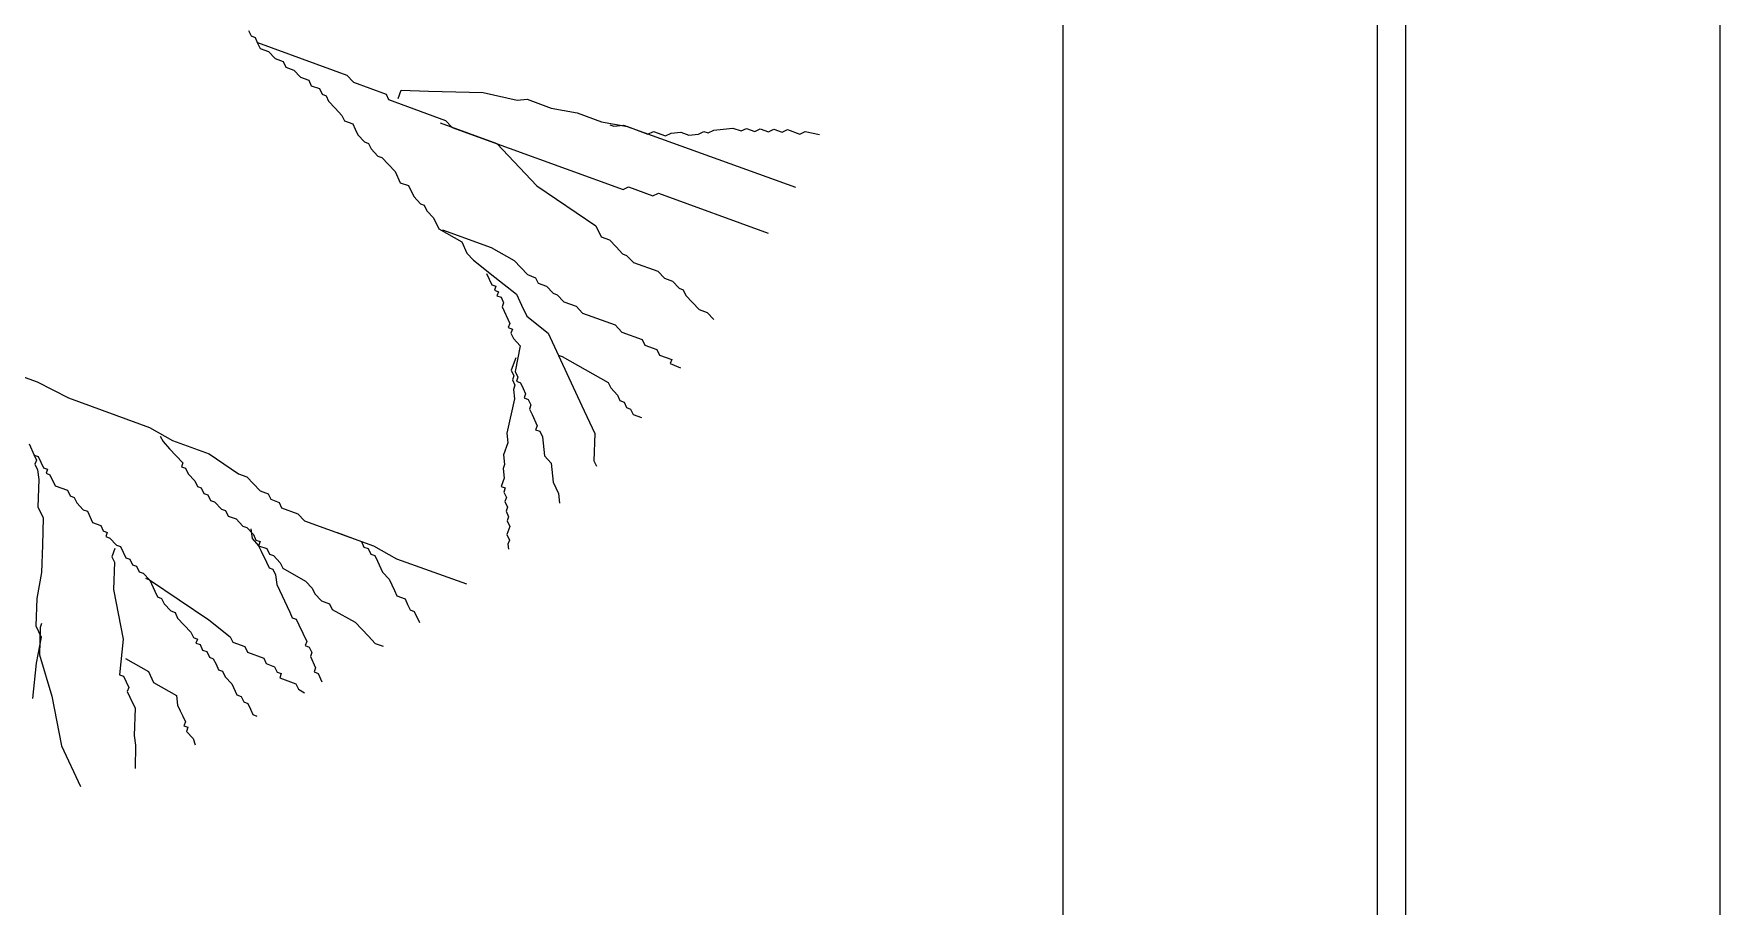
# Model space of a CAD drawing. Header units: inches. Extents: x -50945 to 250244, y -404780 to 18493.
# Drawn here: x 237465 to 238055, y -276744 to -276439 of the extents above; entities that cross this region are included whole.
import ezdxf

# ---------------------------------------------------------------- set-up
doc = ezdxf.new("R2010")
doc.units = ezdxf.units.IN
doc.header["$MEASUREMENT"] = 0
doc.linetypes.add('DOTE', pattern=[2.42, 2, -0.2, 0.02, -0.2])
doc.linetypes.add('iGo户型优化31', pattern=[0.35, 0.25, -0.1])
for name, color, linetype in [('D-ARCHI', 250, 'Continuous'), ('IBS-003-建筑窗框', 3, 'Continuous'), ('IBS-63-原建筑窗', 63, 'Continuous'), ('iGo户型优化', 7, 'Continuous')]:
    doc.layers.add(name, color=color, linetype=linetype)

# ---------------------------------------------------------------- blocks, each defined once
blk = doc.blocks.new('抖音iGo户型优化-0853')
at = {"layer": 'iGo户型优化', "color": 251, "ltscale": 100}
for p, q in [((-692.2, -204477.6), (-690.5, -204481.2)), ((-690.5, -204481.2), (-687.9, -204482.2)), ((-687.9, -204482.2), (-686.2, -204485.9)), ((-686.3, -204485.5), (-627.5, -204506.9)), ((-686.2, -204485.9), (-684.5, -204489.5)), ((-684.5, -204489.5), (-679.1, -204491.5)), ((-679.1, -204491.5), (-674.7, -204496.1)), ((-674.7, -204496.1), (-669.4, -204498)), ((-669.4, -204498), (-667.7, -204501.7)), ((-667.7, -204501.7), (-662.3, -204503.6)), ((-662.3, -204503.6), (-657.9, -204508.3)), ((-657.9, -204508.3), (-652.6, -204510.2)), ((-652.6, -204510.2), (-650.9, -204513.9)), ((-627.5, -204506.9), (-623.1, -204511.6)), ((-623.1, -204511.6), (-601.7, -204519.4)), ((-650.9, -204513.9), (-645.5, -204515.8)), ((-645.5, -204515.8), (-643.8, -204519.5)), ((-643.8, -204519.5), (-641.2, -204520.5)), ((-641.2, -204520.5), (-639.5, -204524.1)), ((-639.5, -204524.1), (-635.1, -204528.7)), ((-601.7, -204519.4), (-600, -204523)), ((-600, -204523), (-562.5, -204536.7)), ((-593.6, -204522.3), (-591.7, -204516.9)), ((-591.7, -204516.9), (-573.7, -204517.4)), ((-573.7, -204517.4), (-555.7, -204517.9)), ((-555.7, -204517.9), (-537.7, -204518.4)), ((-537.7, -204518.4), (-515.3, -204523.5)), ((-515.3, -204523.5), (-508.9, -204522.8)), ((-508.9, -204522.8), (-492.9, -204528.6)), ((-635.1, -204528.7), (-630.7, -204533.4)), ((-630.7, -204533.4), (-629, -204537)), ((-492.9, -204528.6), (-475.8, -204531.8)), ((-475.8, -204531.8), (-459.8, -204537.6)), ((-629, -204537), (-623.6, -204539)), ((-623.6, -204539), (-621.9, -204542.6)), ((-621.9, -204542.6), (-620.2, -204546.3)), ((-620.2, -204546.3), (-615.9, -204550.9)), ((-566.1, -204538.4), (-528.7, -204552)), ((-562.5, -204536.7), (-558.1, -204541.3)), ((-558.1, -204541.3), (-445.7, -204582.2)), ((-459.8, -204537.6), (-442.7, -204540.8)), ((-454.4, -204539.6), (-451.8, -204540.6)), ((-451.8, -204540.6), (-445.4, -204539.8)), ((-445.4, -204539.8), (-332.1, -204580.6)), ((-442.7, -204540.8), (-429.4, -204545.7)), ((-429.4, -204545.7), (-425.7, -204544)), ((-425.7, -204544), (-417.7, -204546.9)), ((-417.7, -204546.9), (-414, -204545.2)), ((-414, -204545.2), (-407.7, -204544.5)), ((-407.7, -204544.5), (-402.4, -204546.4)), ((-402.4, -204546.4), (-396, -204545.7)), ((-396, -204545.7), (-392.4, -204544)), ((-392.4, -204544), (-389.7, -204544.9)), ((-389.7, -204544.9), (-386, -204543.2)), ((-386, -204543.2), (-379.7, -204542.5)), ((-379.7, -204542.5), (-373.4, -204541.8)), ((-373.4, -204541.8), (-368, -204543.7)), ((-368, -204543.7), (-364.4, -204542)), ((-364.4, -204542), (-359, -204544)), ((-359, -204544), (-355.4, -204542.3)), ((-355.4, -204542.3), (-350, -204544.2)), ((-350, -204544.2), (-346.4, -204542.5)), ((-346.4, -204542.5), (-341, -204544.5)), ((-341, -204544.5), (-337.4, -204542.8)), ((-337.4, -204542.8), (-329.3, -204545.7)), ((-329.3, -204545.7), (-325.7, -204544)), ((-325.7, -204544), (-316.4, -204546)), ((-615.9, -204550.9), (-613.2, -204551.9)), ((-613.2, -204551.9), (-611.5, -204555.5)), ((-611.5, -204555.5), (-607.1, -204560.2)), ((-528.7, -204552), (-502.4, -204579.8)), ((-607.1, -204560.2), (-604.4, -204561.1)), ((-604.4, -204561.1), (-600.1, -204565.8)), ((-600.1, -204565.8), (-595.7, -204570.4)), ((-595.7, -204570.4), (-592.3, -204577.7)), ((-592.3, -204577.7), (-586.9, -204579.6)), ((-586.9, -204579.6), (-583.5, -204586.9)), ((-583.5, -204586.9), (-579.1, -204591.6)), ((-502.4, -204579.8), (-463.5, -204606.1)), ((-445.7, -204582.2), (-442, -204580.5)), ((-442, -204580.5), (-426, -204586.3)), ((-426, -204586.3), (-422.3, -204584.6)), ((-422.3, -204584.6), (-350.1, -204610.9)), ((-579.1, -204591.6), (-576.5, -204592.5)), ((-576.5, -204592.5), (-574.8, -204596.2)), ((-574.8, -204596.2), (-570.4, -204600.8)), ((-570.4, -204600.8), (-567, -204608.1)), ((-567, -204608.1), (-551.9, -204616.7)), ((-564.5, -204608.7), (-532.4, -204620.4)), ((-463.5, -204606.1), (-460.1, -204613.4)), ((-551.9, -204616.7), (-548.5, -204624)), ((-548.5, -204624), (-544.1, -204628.6)), ((-532.4, -204620.4), (-517.3, -204629)), ((-460.1, -204613.4), (-454.7, -204615.3)), ((-454.7, -204615.3), (-450.3, -204619.9)), ((-450.3, -204619.9), (-446, -204624.6)), ((-544.1, -204628.6), (-530, -204639.8)), ((-517.3, -204629), (-512.9, -204633.6)), ((-512.9, -204633.6), (-508.5, -204638.2)), ((-446, -204624.6), (-443.3, -204625.5)), ((-443.3, -204625.5), (-438.9, -204630.2)), ((-438.9, -204630.2), (-422.8, -204636)), ((-535.5, -204637.5), (-533.8, -204641.1)), ((-533.8, -204641.1), (-532.1, -204644.8)), ((-532.1, -204644.8), (-529.5, -204645.8)), ((-529.5, -204645.8), (-530.4, -204648.4)), ((-530, -204639.8), (-515.9, -204651)), ((-508.5, -204638.2), (-503.2, -204640.2)), ((-503.2, -204640.2), (-501.5, -204643.8)), ((-501.5, -204643.8), (-496.1, -204645.8)), ((-496.1, -204645.8), (-491.7, -204650.4)), ((-422.8, -204636), (-418.5, -204640.6)), ((-418.5, -204640.6), (-413.1, -204642.6)), ((-413.1, -204642.6), (-408.7, -204647.2)), ((-530.4, -204648.4), (-527.7, -204649.4)), ((-527.7, -204649.4), (-528.7, -204652.1)), ((-528.7, -204652.1), (-526, -204653.1)), ((-526, -204653.1), (-524.3, -204656.7)), ((-524.3, -204656.7), (-525.3, -204659.4)), ((-515.9, -204651), (-512.5, -204658.3)), ((-491.7, -204650.4), (-489.1, -204651.4)), ((-489.1, -204651.4), (-484.7, -204656)), ((-484.7, -204656), (-476.6, -204658.9)), ((-408.7, -204647.2), (-406.1, -204648.2)), ((-406.1, -204648.2), (-404.4, -204651.9)), ((-404.4, -204651.9), (-400, -204656.5)), ((-400, -204656.5), (-395.6, -204661.1)), ((-525.3, -204659.4), (-520.2, -204670.4)), ((-512.5, -204658.3), (-509.1, -204665.6)), ((-509.1, -204665.6), (-495, -204676.8)), ((-476.6, -204658.9), (-472.3, -204663.5)), ((-472.3, -204663.5), (-450.9, -204671.3)), ((-395.6, -204661.1), (-390.2, -204663.1)), ((-390.2, -204663.1), (-385.9, -204667.7)), ((-520.2, -204670.4), (-521.2, -204673)), ((-521.2, -204673), (-518.5, -204674)), ((-518.5, -204674), (-519.5, -204676.7)), ((-519.5, -204676.7), (-517.8, -204680.3)), ((-495, -204676.8), (-481.4, -204706)), ((-450.9, -204671.3), (-446.5, -204676)), ((-446.5, -204676), (-433.1, -204680.8)), ((-517.8, -204680.3), (-513.4, -204685)), ((-513.4, -204685), (-516.6, -204702)), ((-433.1, -204680.8), (-431.4, -204684.5)), ((-431.4, -204684.5), (-423.4, -204687.4)), ((-423.4, -204687.4), (-421.7, -204691.1)), ((-874.1, -204693.2), (-831.3, -204708.8)), ((-516.3, -204693), (-519.3, -204701)), ((-519.3, -204701), (-517.6, -204704.7)), ((-488.3, -204691.1), (-485.7, -204692)), ((-485.7, -204692), (-455.5, -204709.1)), ((-421.7, -204691.1), (-413.6, -204694)), ((-413.6, -204694), (-414.6, -204696.7)), ((-414.6, -204696.7), (-407.9, -204699.4)), ((-831.3, -204708.8), (-810.8, -204719.3)), ((-517.6, -204704.7), (-518.5, -204707.4)), ((-518.5, -204707.4), (-516.8, -204711)), ((-516.8, -204711), (-517.8, -204713.7)), ((-516.6, -204702), (-514.9, -204705.7)), ((-514.9, -204705.7), (-515.9, -204708.3)), ((-515.9, -204708.3), (-513.2, -204709.3)), ((-513.2, -204709.3), (-511.5, -204713)), ((-481.4, -204706), (-471.2, -204727.9)), ((-455.5, -204709.1), (-453.8, -204712.7)), ((-453.8, -204712.7), (-449.4, -204717.4)), ((-810.8, -204719.3), (-757.3, -204738.8)), ((-517.1, -204720), (-522.2, -204742.4)), ((-517.8, -204713.7), (-517.1, -204720)), ((-511.5, -204713), (-509.8, -204716.6)), ((-509.8, -204716.6), (-510.8, -204719.3)), ((-510.8, -204719.3), (-508.1, -204720.3)), ((-508.1, -204720.3), (-506.4, -204723.9)), ((-506.4, -204723.9), (-507.3, -204726.6)), ((-449.4, -204717.4), (-447.7, -204721)), ((-447.7, -204721), (-445, -204722)), ((-445, -204722), (-443.3, -204725.6)), ((-507.3, -204726.6), (-505.6, -204730.3)), ((-505.6, -204730.3), (-502.2, -204737.6)), ((-471.2, -204727.9), (-467.7, -204735.3)), ((-443.3, -204725.6), (-440.7, -204726.6)), ((-440.7, -204726.6), (-439, -204730.3)), ((-439, -204730.3), (-433.6, -204732.2)), ((-757.3, -204738.8), (-742.2, -204747.3)), ((-750.3, -204744.4), (-748.5, -204748)), ((-522.2, -204742.4), (-521.5, -204748.8)), ((-502.2, -204737.6), (-503.2, -204740.2)), ((-503.2, -204740.2), (-500.5, -204741.2)), ((-500.5, -204741.2), (-498.8, -204744.9)), ((-498.8, -204744.9), (-497.4, -204757.5)), ((-467.7, -204735.3), (-464.3, -204742.6)), ((-464.3, -204742.6), (-464.8, -204760.6)), ((-836.7, -204749.6), (-833.3, -204756.9)), ((-833.5, -204756.5), (-831.8, -204760.2)), ((-833.3, -204756.9), (-830.6, -204757.9)), ((-748.5, -204748), (-744.2, -204752.7)), ((-744.2, -204752.7), (-739.8, -204757.3)), ((-742.2, -204747.3), (-718.1, -204756.1)), ((-739.8, -204757.3), (-735.4, -204761.9)), ((-718.1, -204756.1), (-698.7, -204769.2)), ((-521.5, -204748.8), (-524.4, -204756.8)), ((-524.4, -204756.8), (-523.7, -204763.1)), ((-831.8, -204760.2), (-832.8, -204762.9)), ((-832.8, -204762.9), (-831.1, -204766.5)), ((-831.1, -204766.5), (-830.3, -204772.9)), ((-830.6, -204757.9), (-827.2, -204765.2)), ((-827.2, -204765.2), (-824.6, -204766.2)), ((-824.6, -204766.2), (-825.5, -204768.8)), ((-735.4, -204761.9), (-736.4, -204764.6)), ((-736.4, -204764.6), (-733.7, -204765.6)), ((-733.7, -204765.6), (-732, -204769.2)), ((-523.7, -204763.1), (-524.6, -204765.8)), ((-524.6, -204765.8), (-523.9, -204772.1)), ((-497.4, -204757.5), (-493, -204762.2)), ((-493, -204762.2), (-491.6, -204774.8)), ((-464.8, -204760.6), (-463.1, -204764.2)), ((-830.3, -204772.9), (-830.8, -204790.9)), ((-825.5, -204768.8), (-822.9, -204769.8)), ((-822.9, -204769.8), (-819.5, -204777.1)), ((-819.5, -204777.1), (-811.4, -204780)), ((-732, -204769.2), (-727.6, -204773.8)), ((-727.6, -204773.8), (-725.9, -204777.5)), ((-725.9, -204777.5), (-723.3, -204778.5)), ((-723.3, -204778.5), (-721.6, -204782.1)), ((-698.7, -204769.2), (-693.3, -204771.2)), ((-693.3, -204771.2), (-688.9, -204775.8)), ((-688.9, -204775.8), (-684.6, -204780.4)), ((-523.9, -204772.1), (-525.9, -204777.5)), ((-525.9, -204777.5), (-523.2, -204778.5)), ((-523.2, -204778.5), (-524.2, -204781.2)), ((-491.6, -204774.8), (-489.9, -204778.5)), ((-489.9, -204778.5), (-488.2, -204782.1)), ((-811.4, -204780), (-809.7, -204783.7)), ((-809.7, -204783.7), (-807, -204784.7)), ((-807, -204784.7), (-805.3, -204788.3)), ((-805.3, -204788.3), (-801, -204793)), ((-721.6, -204782.1), (-718.9, -204783.1)), ((-718.9, -204783.1), (-717.2, -204786.8)), ((-717.2, -204786.8), (-714.5, -204787.7)), ((-714.5, -204787.7), (-710.1, -204792.4)), ((-684.6, -204780.4), (-679.2, -204782.4)), ((-679.2, -204782.4), (-677.5, -204786)), ((-677.5, -204786), (-672.1, -204788)), ((-672.1, -204788), (-670.4, -204791.6)), ((-524.2, -204781.2), (-522.5, -204784.8)), ((-522.5, -204784.8), (-523.4, -204787.5)), ((-523.4, -204787.5), (-521.7, -204791.1)), ((-488.2, -204782.1), (-487.4, -204788.5)), ((-830.8, -204790.9), (-827.4, -204798.2)), ((-827.4, -204798.2), (-827.9, -204816.2)), ((-801, -204793), (-798.3, -204793.9)), ((-798.3, -204793.9), (-794.9, -204801.2)), ((-794.9, -204801.2), (-789.5, -204803.2)), ((-710.1, -204792.4), (-707.4, -204793.3)), ((-707.4, -204793.3), (-705.7, -204797)), ((-705.7, -204797), (-700.4, -204798.9)), ((-700.4, -204798.9), (-696, -204803.6)), ((-670.4, -204791.6), (-659.7, -204795.5)), ((-659.7, -204795.5), (-655.4, -204800.1)), ((-655.4, -204800.1), (-609.9, -204816.7)), ((-521.7, -204791.1), (-522.7, -204793.8)), ((-522.7, -204793.8), (-521, -204797.5)), ((-521, -204797.5), (-522, -204800.2)), ((-522, -204800.2), (-520.3, -204803.8)), ((-789.5, -204803.2), (-787.8, -204806.8)), ((-787.8, -204806.8), (-785.2, -204807.8)), ((-785.2, -204807.8), (-786.1, -204810.5)), ((-786.1, -204810.5), (-783.5, -204811.5)), ((-783.5, -204811.5), (-779.1, -204816.1)), ((-696, -204803.6), (-693.3, -204804.5)), ((-693.3, -204804.5), (-689, -204809.2)), ((-690.7, -204805.5), (-689.9, -204811.8)), ((-689.9, -204811.8), (-685.6, -204816.5)), ((-689, -204809.2), (-687.3, -204812.8)), ((-687.3, -204812.8), (-684.6, -204813.8)), ((-633.9, -204807.9), (-617.9, -204813.8)), ((-520.3, -204803.8), (-522.2, -204809.2)), ((-522.2, -204809.2), (-520.5, -204812.8)), ((-520.5, -204812.8), (-521.5, -204815.5)), ((-827.9, -204816.2), (-828.4, -204834.2)), ((-780.2, -204818.4), (-782.2, -204823.8)), ((-782.2, -204823.8), (-780.5, -204827.4)), ((-779.1, -204816.1), (-776.4, -204817.1)), ((-776.4, -204817.1), (-774.7, -204820.7)), ((-774.7, -204820.7), (-773, -204824.4)), ((-684.6, -204813.8), (-685.6, -204816.5)), ((-685.6, -204816.5), (-680.2, -204818.4)), ((-685.6, -204816.5), (-683.8, -204820.1)), ((-683.8, -204820.1), (-680.4, -204827.4)), ((-680.2, -204818.4), (-678.5, -204822.1)), ((-678.5, -204822.1), (-675.8, -204823)), ((-675.8, -204823), (-671.4, -204827.7)), ((-617.9, -204813.8), (-616.2, -204817.4)), ((-616.2, -204817.4), (-613.5, -204818.4)), ((-613.5, -204818.4), (-611.8, -204822.1)), ((-611.8, -204822.1), (-609.1, -204823)), ((-609.9, -204816.7), (-594.8, -204825.2)), ((-609.1, -204823), (-607.4, -204826.7)), ((-521.5, -204815.5), (-521.1, -204818.7)), ((-828.4, -204834.2), (-831.6, -204851.3)), ((-780.5, -204827.4), (-781, -204845.4)), ((-773, -204824.4), (-770.3, -204825.3)), ((-770.3, -204825.3), (-768.6, -204829)), ((-768.6, -204829), (-765.9, -204830)), ((-765.9, -204830), (-764.2, -204833.6)), ((-764.2, -204833.6), (-761.6, -204834.6)), ((-761.6, -204834.6), (-757.2, -204839.2)), ((-680.4, -204827.4), (-678.7, -204831.1)), ((-678.7, -204831.1), (-676.1, -204832)), ((-676.1, -204832), (-674.4, -204835.7)), ((-671.4, -204827.7), (-669.7, -204831.3)), ((-669.7, -204831.3), (-654.7, -204839.8)), ((-607.4, -204826.7), (-604, -204834)), ((-604, -204834), (-599.6, -204838.6)), ((-594.8, -204825.2), (-548.7, -204841.7)), ((-781, -204845.4), (-774.7, -204878.1)), ((-760, -204837.9), (-757.4, -204838.9)), ((-757.4, -204838.9), (-718.4, -204865.2)), ((-757.2, -204839.2), (-753.8, -204846.5)), ((-674.4, -204835.7), (-673.6, -204842)), ((-673.6, -204842), (-671.9, -204845.7)), ((-671.9, -204845.7), (-666.8, -204856.6)), ((-654.7, -204839.8), (-650.3, -204844.5)), ((-650.3, -204844.5), (-648.6, -204848.1)), ((-599.6, -204838.6), (-596.2, -204845.9)), ((-596.2, -204845.9), (-594.5, -204849.6)), ((-831.6, -204851.3), (-832.1, -204869.3)), ((-753.8, -204846.5), (-752.1, -204850.2)), ((-752.1, -204850.2), (-749.4, -204851.2)), ((-749.4, -204851.2), (-747.7, -204854.8)), ((-747.7, -204854.8), (-743.3, -204859.4)), ((-666.8, -204856.6), (-665.1, -204860.3)), ((-648.6, -204848.1), (-644.2, -204852.7)), ((-644.2, -204852.7), (-638.8, -204854.7)), ((-638.8, -204854.7), (-637.1, -204858.4)), ((-594.5, -204849.6), (-589.2, -204851.5)), ((-589.2, -204851.5), (-587.5, -204855.2)), ((-587.5, -204855.2), (-585.8, -204858.8)), ((-828.4, -204867.6), (-829.4, -204870.3)), ((-743.3, -204859.4), (-740.6, -204860.4)), ((-740.6, -204860.4), (-738.9, -204864.1)), ((-738.9, -204864.1), (-734.6, -204868.7)), ((-718.4, -204865.2), (-704.3, -204876.4)), ((-665.1, -204860.3), (-663.4, -204864)), ((-663.4, -204864), (-660.8, -204864.9)), ((-660.8, -204864.9), (-659.1, -204868.6)), ((-637.1, -204858.4), (-622.1, -204866.9)), ((-622.1, -204866.9), (-617.7, -204871.5)), ((-585.8, -204858.8), (-583.1, -204859.8)), ((-583.1, -204859.8), (-579.7, -204867.1)), ((-832.1, -204869.3), (-828.7, -204876.6)), ((-828.7, -204876.6), (-831.9, -204893.7)), ((-829.4, -204870.3), (-829.9, -204888.3)), ((-774.7, -204878.1), (-777.1, -204901.4)), ((-734.6, -204868.7), (-730.2, -204873.3)), ((-730.2, -204873.3), (-728.5, -204877)), ((-728.5, -204877), (-725.8, -204877.9)), ((-725.8, -204877.9), (-726.8, -204880.6)), ((-704.3, -204876.4), (-702.6, -204880)), ((-659.1, -204868.6), (-653.9, -204879.5)), ((-617.7, -204871.5), (-613.3, -204876.1)), ((-613.3, -204876.1), (-608.9, -204880.8)), ((-829.9, -204888.3), (-821.7, -204915.6)), ((-726.8, -204880.6), (-724.1, -204881.6)), ((-724.1, -204881.6), (-722.4, -204885.3)), ((-722.4, -204885.3), (-719.7, -204886.2)), ((-719.7, -204886.2), (-718, -204889.9)), ((-718, -204889.9), (-715.4, -204890.9)), ((-702.6, -204880), (-694.6, -204882.9)), ((-694.6, -204882.9), (-692.9, -204886.6)), ((-692.9, -204886.6), (-682.2, -204890.5)), ((-682.2, -204890.5), (-680.5, -204894.1)), ((-653.9, -204879.5), (-654.9, -204882.2)), ((-654.9, -204882.2), (-652.2, -204883.2)), ((-652.2, -204883.2), (-650.5, -204886.8)), ((-650.5, -204886.8), (-651.5, -204889.5)), ((-651.5, -204889.5), (-648.1, -204896.8)), ((-608.9, -204880.8), (-603.6, -204882.7)), ((-831.9, -204893.7), (-834.3, -204917)), ((-777.1, -204901.4), (-774.4, -204902.4)), ((-773.2, -204890.7), (-758.1, -204899.3)), ((-758.1, -204899.3), (-754.7, -204906.6)), ((-715.4, -204890.9), (-713.6, -204894.5)), ((-713.6, -204894.5), (-711.9, -204898.2)), ((-711.9, -204898.2), (-709.3, -204899.1)), ((-709.3, -204899.1), (-707.6, -204902.8)), ((-680.5, -204894.1), (-675.1, -204896.1)), ((-675.1, -204896.1), (-673.4, -204899.7)), ((-673.4, -204899.7), (-670.8, -204900.7)), ((-670.8, -204900.7), (-671.7, -204903.4)), ((-648.1, -204896.8), (-649.1, -204899.5)), ((-649.1, -204899.5), (-646.4, -204900.5)), ((-646.4, -204900.5), (-643.9, -204906)), ((-774.4, -204902.4), (-772.7, -204906.1)), ((-772.7, -204906.1), (-771, -204909.7)), ((-771, -204909.7), (-772, -204912.4)), ((-772, -204912.4), (-770.3, -204916.1)), ((-754.7, -204906.6), (-739.6, -204915.1)), ((-707.6, -204902.8), (-703.2, -204907.4)), ((-703.2, -204907.4), (-699.8, -204914.7)), ((-671.7, -204903.4), (-661, -204907.3)), ((-661, -204907.3), (-659.3, -204911)), ((-659.3, -204911), (-655.4, -204913.3)), ((-821.7, -204915.6), (-815.3, -204948.2)), ((-770.3, -204916.1), (-766.9, -204923.4)), ((-766.9, -204923.4), (-767.4, -204941.4)), ((-739.6, -204915.1), (-738.9, -204921.4)), ((-738.9, -204921.4), (-737.2, -204925.1)), ((-699.8, -204914.7), (-697.1, -204915.7)), ((-697.1, -204915.7), (-695.4, -204919.3)), ((-695.4, -204919.3), (-692.7, -204920.3)), ((-692.7, -204920.3), (-691, -204924)), ((-737.2, -204925.1), (-735.5, -204928.7)), ((-735.5, -204928.7), (-733.8, -204932.4)), ((-733.8, -204932.4), (-734.8, -204935.1)), ((-691, -204924), (-689.3, -204927.6)), ((-689.3, -204927.6), (-686.7, -204928.6)), ((-767.4, -204941.4), (-766.7, -204947.7)), ((-734.8, -204935.1), (-732.1, -204936)), ((-732.1, -204936), (-733.1, -204938.7)), ((-733.1, -204938.7), (-728.7, -204943.3)), ((-728.7, -204943.3), (-727.3, -204947.6)), ((-815.3, -204948.2), (-802.7, -204975)), ((-766.7, -204947.7), (-766.8, -204963))]:
    blk.add_line(p, q, dxfattribs=at)

msp = doc.modelspace()

# ---------------------------------------------------------------- linework, layer by layer
at = {"layer": 'D-ARCHI', "color": 251, "linetype": 'DOTE', "lineweight": 5, "ltscale": 200}
msp.add_line((237935.24, -280178.62), (237935.24, -272638.38), dxfattribs=at)
at = {"layer": 'IBS-003-建筑窗框', "color": 251, "ltscale": 10}
for p, q in [((238055.24, -276838.62), (238055.24, -275338.38)), ((237825.24, -276838.62), (237825.24, -275578.38))]:
    msp.add_line(p, q, dxfattribs=at)
at = {"layer": 'IBS-63-原建筑窗'}
msp.add_line((237945.24, -276838.62), (237945.24, -275458.38), dxfattribs=at)

# ---------------------------------------------------------------- block references
at = {"color": 7, "linetype": 'iGo户型优化31', "xscale": 0.5317064318048343, "yscale": 0.5317064318048343, "zscale": 0.5317064318048343}
msp.add_blockref('抖音iGo户型优化-0853', (237908.19, -167715.69), dxfattribs=at)

doc.saveas('drawing.dxf')
